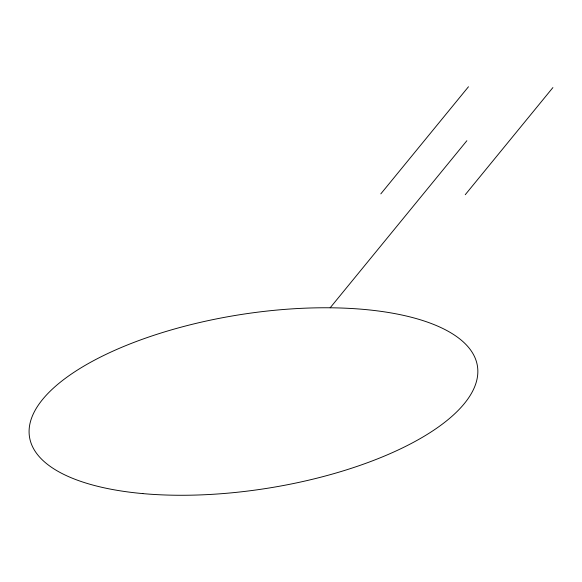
<?xml version="1.0" encoding="UTF-8"?>
<svg xmlns="http://www.w3.org/2000/svg" width="582" height="582" viewBox="0 0 582 582"><rect width="100%" height="100%" fill="white"/><g stroke="black" fill="none" stroke-linecap="round" stroke-linejoin="round"><path stroke-width="0.87" d="M380.817 193.871L468.474 86.754M330.169 307.783L466.859 140.728M465.244 194.708L552.9 87.584M142.866 493.609A226.747 87.867 -9 0 0 477.837 370.705A226.747 87.867 -9 0 0 139.702 340.237A226.747 87.867 -9 0 0 142.866 493.609"/></g></svg>
